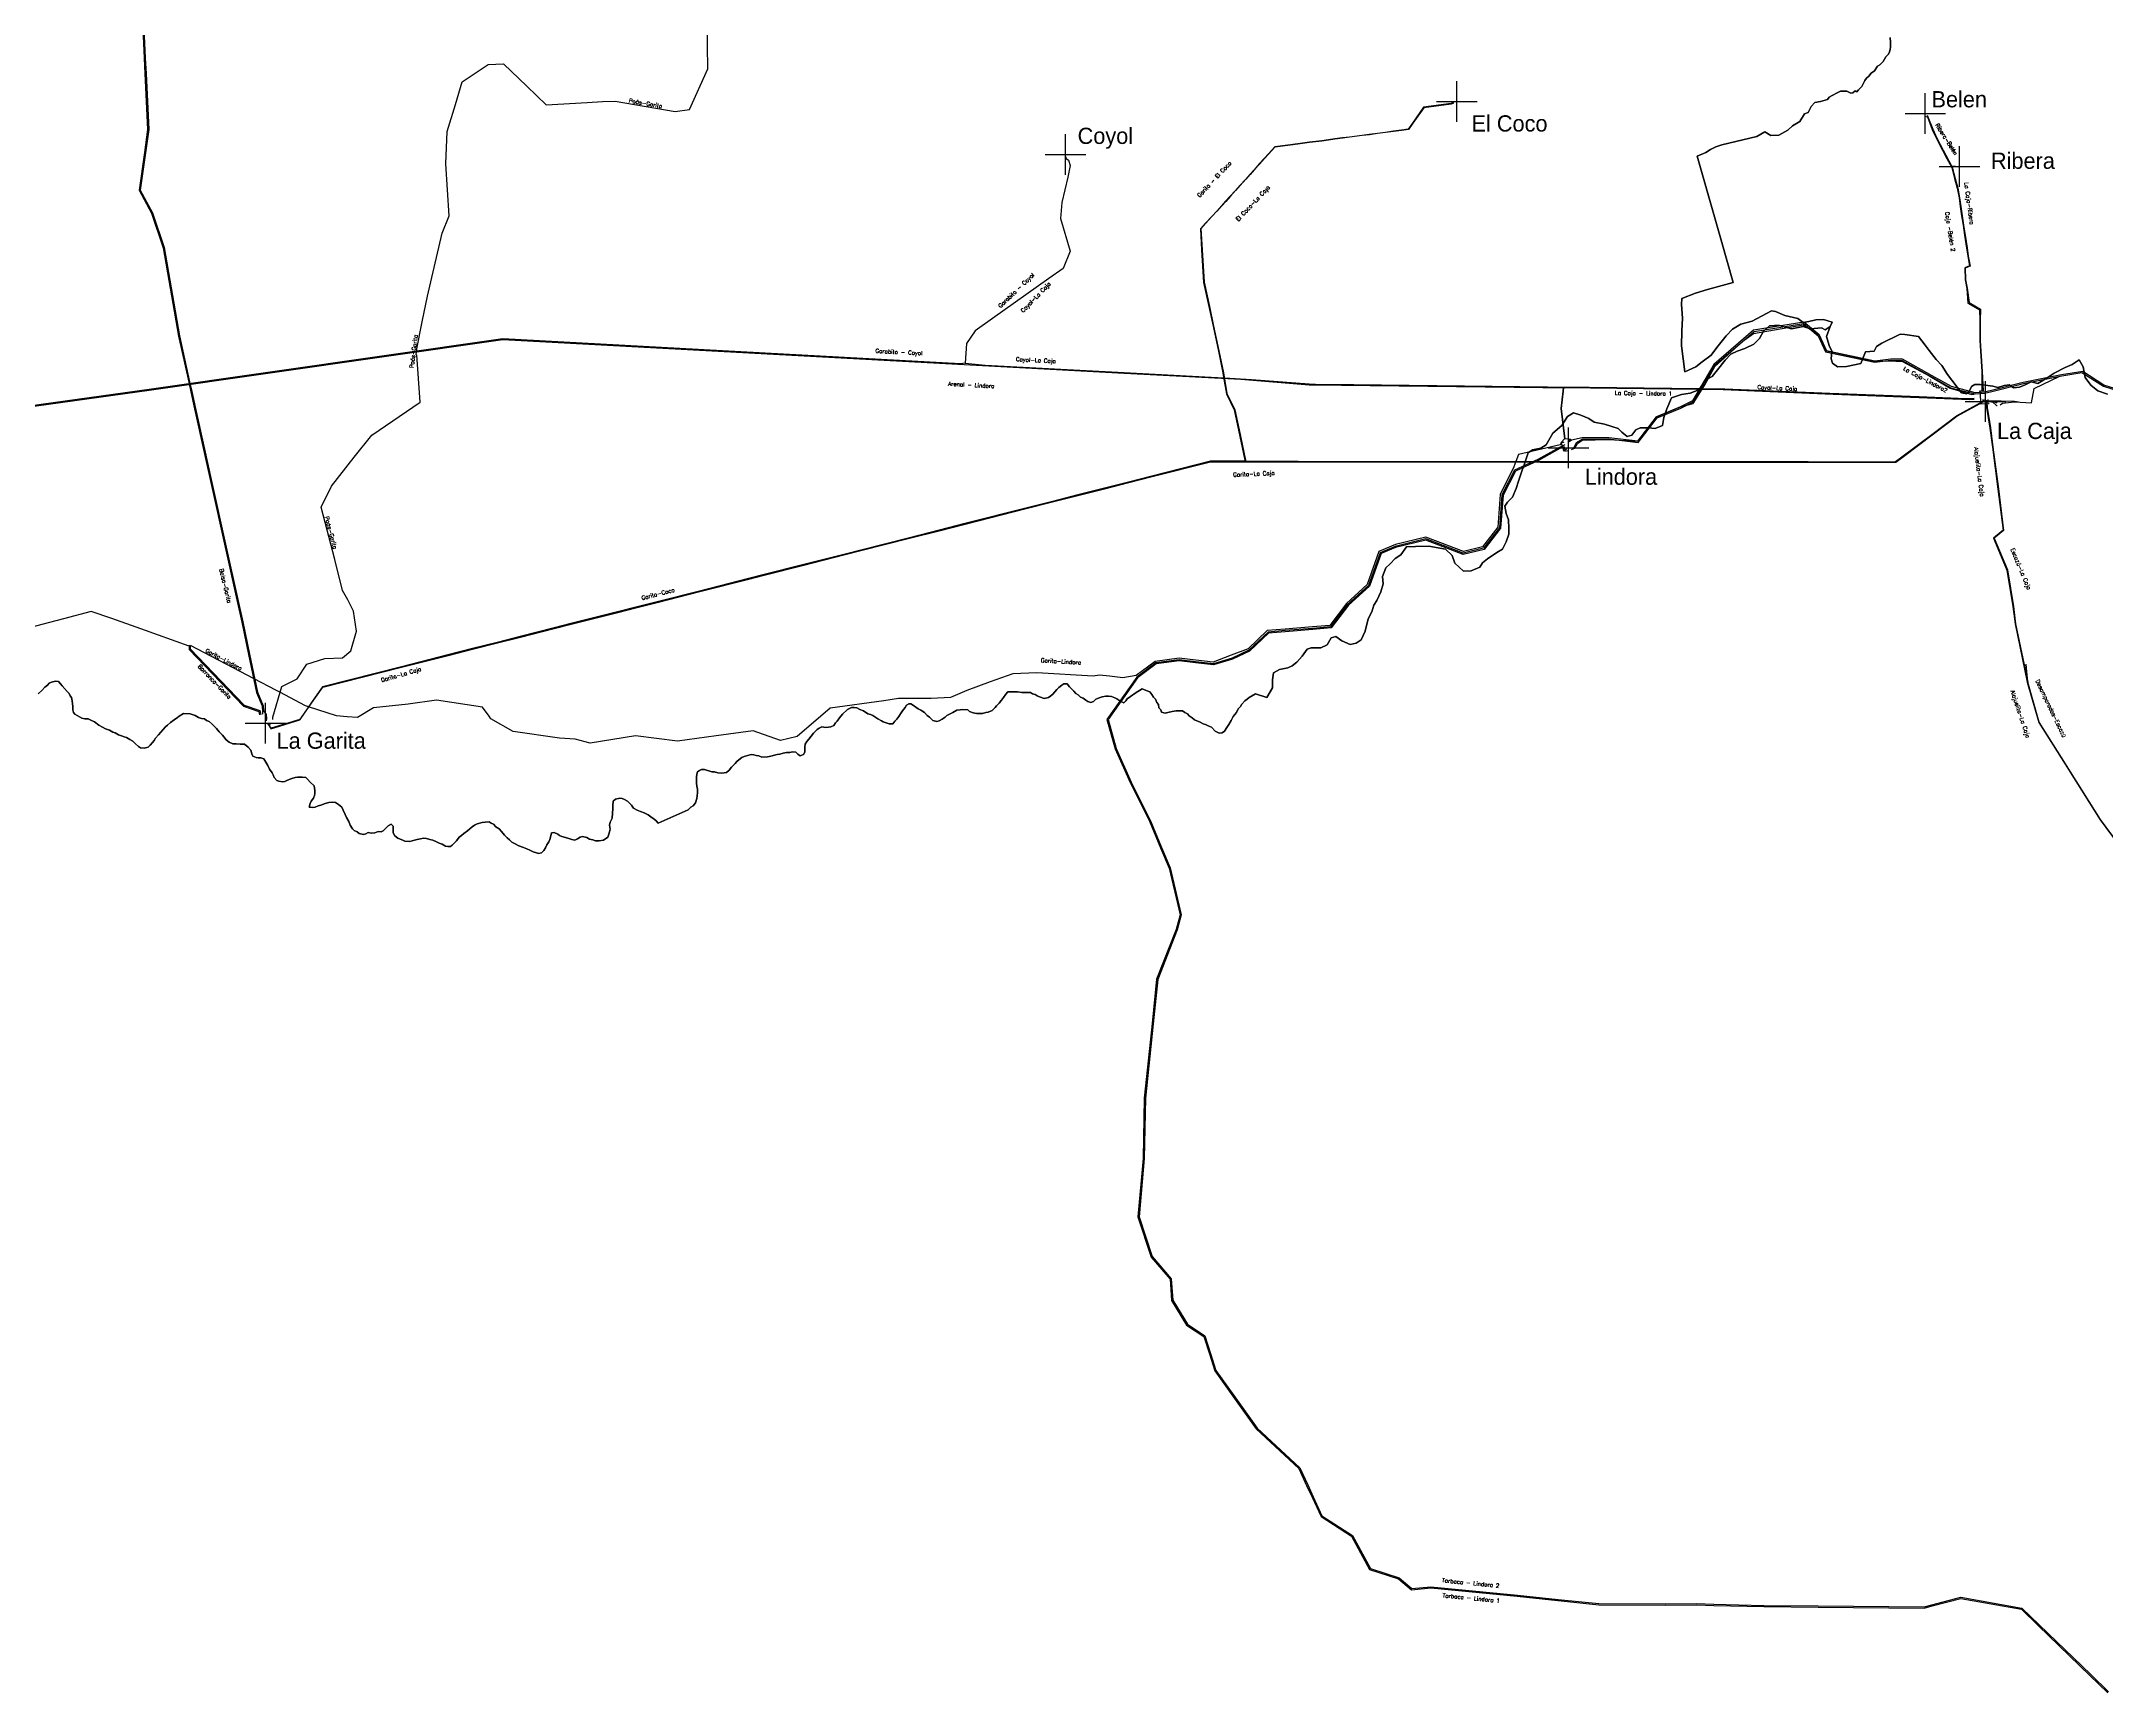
# Model space of a CAD drawing. Extents: x 283583 to 658922, y 889284 to 1241133.
# Drawn here: x 457837 to 483292, y 1085935 to 1106284 of the extents above; entities that cross this region are included whole.
import ezdxf
from ezdxf.enums import TextEntityAlignment as Align

# ---------------------------------------------------------------- set-up
doc = ezdxf.new("R2010")
doc.units = 0
doc.header["$MEASUREMENT"] = 0
for name, color, linetype in [('138 kV', 174, 'Continuous'), ('230 kV', 14, 'Continuous'), ('ALAJUELA', 7, 'Continuous'), ('Circuito', 40, 'Continuous'), ('HEREDIA', 7, 'Continuous'), ('SAN JOSE', 7, 'Continuous'), ('Subestaciones', 7, 'Continuous')]:
    doc.layers.add(name, color=color, linetype=linetype)
doc.styles.add('COMPLEX', font='COMPLEX', dxfattribs={"height": 0.2})

# ---------------------------------------------------------------- blocks, each defined once
blk = doc.blocks.new('UNNAMED')
at = {"color": 0}
for p, q in [((-0.5, 0), (0.5, 0)), ((0, -0.5), (0, 0.5))]:
    blk.add_line(p, q, dxfattribs=at)

msp = doc.modelspace()

# ---------------------------------------------------------------- linework, layer by layer
at = {"layer": '138 kV'}
for points in [[(459088, 1106718), (459118, 1106077), (459127, 1105889), (459161, 1105195), (459120, 1104910), (459055, 1104450), (459206, 1104172), (459350, 1103742), (459541, 1102654), (459665, 1102087), (459691, 1101968), (459739, 1101758), (459850, 1101256), (459940, 1100849), (460116, 1100052), (460259, 1099405), (460320, 1099131), (460403, 1098732), (460501, 1098265), (460573, 1098097), (460575, 1098032), (460609, 1097989), (460612, 1097941), (460610, 1097909)], [(462463, 1102495), (462531, 1102826), (462598, 1103145), (462680, 1103498), (462778, 1103920), (462863, 1104135), (462822, 1104772), (462840, 1105173), (462941, 1105504), (463022, 1105783), (463343, 1106000), (463533, 1106007), (463819, 1105730), (464061, 1105500), (464564, 1105530), (464752, 1105540), (464909, 1105547), (465647, 1105418), (465825, 1105443), (466052, 1105944), (466044, 1106518)], [(475240, 1105528), (475214, 1105516), (475213, 1105516), (474872, 1105473), (474871, 1105471), (474738, 1105277), (474683, 1105201), (474599, 1105188), (474502, 1105175), (474402, 1105162), (474304, 1105149), (474204, 1105136), (474118, 1105125), (473960, 1105104), (473874, 1105093), (473778, 1105080), (473701, 1105070), (473618, 1105059), (473465, 1105039), (473351, 1105024), (473261, 1105012), (473200, 1105004), (473038, 1104984), (472962, 1104898), (472911, 1104842), (472848, 1104772), (472784, 1104700), (472732, 1104642), (472681, 1104587), (472610, 1104507), (472555, 1104447), (472491, 1104376), (472433, 1104312), (472384, 1104257), (472323, 1104192), (472262, 1104125), (472187, 1104044), (472122, 1103974), (472137, 1103714), (472162, 1103313), (472226, 1103014), (472279, 1102772), (472344, 1102467), (472399, 1102198), (472415, 1102094), (472443, 1101940), (472540, 1101741), (472592, 1101494), (472670, 1101121), (472673, 1101109), (472245, 1101109), (471524, 1100926), (471238, 1100853), (470955, 1100781), (470612, 1100694), (470298, 1100614), (469972, 1100531), (469220, 1100340), (468902, 1100260), (468536, 1100167), (467937, 1100015), (467744, 1099965), (467218, 1099832), (466744, 1099712), (466553, 1099663), (465949, 1099510), (465426, 1099377), (465165, 1099311), (464940, 1099254), (464365, 1099108), (464157, 1099055), (463739, 1098949), (463456, 1098877), (463151, 1098800), (462849, 1098723), (462275, 1098577), (461301, 1098330), (461211, 1098201), (461021, 1097927), (460670, 1097819), (460630, 1097876)], [(475243, 1105522), (475215, 1105508), (475215, 1105508), (474877, 1105465), (474741, 1105276), (474689, 1105196), (474599, 1105185), (474502, 1105172), (474402, 1105159), (474304, 1105146), (474205, 1105133), (474118, 1105122), (473960, 1105101), (473874, 1105089), (473778, 1105077), (473701, 1105066), (473618, 1105055), (473465, 1105035), (473351, 1105020), (473262, 1105008), (473200, 1105001), (473041, 1104978), (472964, 1104896), (472914, 1104840), (472851, 1104770), (472787, 1104698), (472735, 1104641), (472684, 1104584), (472613, 1104506), (472557, 1104444), (472494, 1104374), (472436, 1104309), (472386, 1104255), (472326, 1104189), (472265, 1104123), (472190, 1104042), (472126, 1103972), (472144, 1103715), (472169, 1103314), (472233, 1103016), (472285, 1102773), (472351, 1102468), (472407, 1102199), (472423, 1102095), (472450, 1101942), (472547, 1101744), (472599, 1101495), (472677, 1101123), (472680, 1101109), (473326, 1101109), (473614, 1101108), (473966, 1101108), (474302, 1101108), (474648, 1101108), (474944, 1101107), (475298, 1101107), (475942, 1101106), (476310, 1101106), (476610, 1101106), (477218, 1101105), (477574, 1101105), (477875, 1101105), (478203, 1101104), (478556, 1101104), (478834, 1101104), (479075, 1101104), (479612, 1101104), (480352, 1101103), (480531, 1101103), (480690, 1101104), (480769, 1101163), (481153, 1101452), (481441, 1101669), (481772, 1101851), (481772, 1101872)], [(462458, 1102422), (462467, 1102495)], [(460692, 1097927), (460689, 1097954), (460802, 1098332), (460991, 1098428), (461110, 1098607), (461333, 1098680), (461548, 1098686), (461653, 1098771), (461720, 1099016), (461686, 1099262), (461613, 1099400), (461548, 1099515), (461456, 1099897), (461286, 1100542), (461414, 1100801), (461693, 1101158), (461909, 1101430), (462506, 1101836), (462466, 1102421)], [(481980, 1101805), (482010, 1101825), (482156, 1101843), (482365, 1101829), (482400, 1102007), (482713, 1102158)], [(460650, 1097839), (460664, 1097815), (460667, 1097811), (461025, 1097921), (461217, 1098197), (461305, 1098324), (462277, 1098571), (462851, 1098716), (463153, 1098793), (463458, 1098870), (463741, 1098942), (464159, 1099048), (464367, 1099101), (464942, 1099247), (465166, 1099304), (465428, 1099370), (465951, 1099503), (466555, 1099656), (466746, 1099705), (467220, 1099825), (467746, 1099959), (467939, 1100008), (468537, 1100160), (468903, 1100253), (469222, 1100334), (469974, 1100525), (470299, 1100608), (470613, 1100687), (470956, 1100775), (471239, 1100846), (471526, 1100920), (472246, 1101102), (472677, 1101102), (473326, 1101102), (473614, 1101102), (473966, 1101101), (474302, 1101101), (474648, 1101101), (474944, 1101100), (475298, 1101100), (475942, 1101100), (476310, 1101099), (476610, 1101099), (477218, 1101099), (477574, 1101098), (477875, 1101098), (478203, 1101098), (478556, 1101097), (478834, 1101097), (479075, 1101097), (479612, 1101097), (480352, 1101096), (480531, 1101097), (480692, 1101097), (480773, 1101157), (481157, 1101446), (481445, 1101663), (481779, 1101847), (481783, 1101864), (481889, 1101836), (481935, 1101794), (481944, 1101794)], [(481794, 1101871), (481811, 1101770), (481854, 1101518), (481884, 1101284), (481950, 1100767), (482015, 1100258), (481898, 1100163), (482063, 1099768), (482135, 1099320), (482163, 1099105), (482314, 1098387)], [(481944, 1101824), (481891, 1101844), (481816, 1101835), (481818, 1101771), (481861, 1101519), (481891, 1101284), (481957, 1100768), (482022, 1100255), (481907, 1100161), (482070, 1099770), (482142, 1099321), (482170, 1099106), (482321, 1098388), (482301, 1098610)], [(481826, 1101870), (481828, 1101859), (482157, 1101850), (482204, 1101840)], [(483438, 1096393), (483218, 1096695), (482848, 1097281), (482785, 1097381), (482460, 1097894), (482321, 1098388), (482281, 1098610)], [(482314, 1098386), (482454, 1097891), (482779, 1097377), (482842, 1097278), (483212, 1096692), (483432, 1096389), (483760, 1095939), (483771, 1095552), (484257, 1095257), (484725, 1094884), (485342, 1094784), (485645, 1094735), (485890, 1094695), (486522, 1094592), (486578, 1094583), (486729, 1094802), (486855, 1094946), (487154, 1095285), (487549, 1095734), (487802, 1096021), (487861, 1096072)], [(460654, 1097841), (460658, 1097882)]]:
    msp.add_lwpolyline(points, dxfattribs=at)
at = {"layer": '230 kV', "linetype": 'Continuous', "lineweight": 0}
for p in [(481378, 1104751), (481387, 1104731)]:
    msp.add_line(p, (481477, 1104740), dxfattribs=at)
at = {"layer": '230 kV'}
for points in [[(459075, 1106717), (459105, 1106077), (459113, 1105889), (459147, 1105195), (459107, 1104912), (459042, 1104448), (459194, 1104166), (459337, 1103739), (459528, 1102651), (459655, 1102084), (459681, 1101965), (459726, 1101756), (459837, 1101253), (459927, 1100846), (460103, 1100049), (460246, 1099403), (460307, 1099128), (460390, 1098729), (460489, 1098260), (460560, 1098094), (460561, 1098026)], [(481049, 1105362), (481082, 1105352), (481143, 1105198), (481194, 1105088), (481269, 1104942), (481323, 1104840), (481382, 1104729), (481418, 1104594), (481451, 1104473), (481474, 1104353), (481487, 1104248), (481504, 1104133), (481522, 1104019), (481541, 1103894), (481566, 1103736), (481581, 1103636), (481602, 1103517), (481542, 1103494), (481547, 1103345), (481567, 1103237), (481583, 1103056), (481726, 1102975), (481728, 1102842), (481729, 1102731), (481728, 1102598), (481736, 1102467), (481752, 1102217), (481755, 1101978), (481721, 1101969)], [(481080, 1105375), (481088, 1105353), (481148, 1105201), (481200, 1105090), (481275, 1104943), (481378, 1104751)], [(421664, 1104905), (421750, 1104869), (421797, 1104891), (421888, 1105005), (425024, 1104267), (443413, 1099945), (445869, 1100092), (446563, 1100119), (447864, 1100169), (455438, 1101469), (459167, 1101986), (463526, 1102608), (471106, 1102197), (472621, 1102119), (473461, 1102052), (473861, 1102048), (476344, 1102019), (476592, 1102016), (476588, 1101974), (476564, 1101761), (476610, 1101384), (476563, 1101335), (476570, 1101330), (476604, 1101350)], [(470461, 1104864), (470466, 1104840), (470497, 1104821), (470519, 1104752), (470489, 1104609), (470415, 1104297), (470397, 1104101), (470517, 1103697), (470430, 1103486), (470256, 1103361), (469559, 1102870), (469347, 1102716), (469238, 1102562), (469224, 1102316), (469164, 1102311), (463525, 1102617), (459166, 1101995), (455437, 1101477)], [(470461, 1104864), (470466, 1104840), (470497, 1104821), (470519, 1104752), (470489, 1104609), (470415, 1104297), (470397, 1104101), (470517, 1103697), (470430, 1103486), (470256, 1103361), (469559, 1102870), (469347, 1102716), (469238, 1102562), (469224, 1102316), (469469, 1102295), (471106, 1102206), (472487, 1102134), (472752, 1102117), (473461, 1102061), (473542, 1102060), (474012, 1102055), (476402, 1102027), (476597, 1102021), (476913, 1102021), (478273, 1102006)], [(481387, 1104731), (481424, 1104595), (481456, 1104474), (481480, 1104354), (481493, 1104249), (481510, 1104133), (481528, 1104020), (481547, 1103895), (481572, 1103737), (481587, 1103637), (481609, 1103513), (481548, 1103490), (481553, 1103346), (481572, 1103240), (481596, 1103065), (481739, 1102983), (481734, 1102843), (481735, 1102731), (481734, 1102598), (481742, 1102467), (481758, 1102217), (481769, 1101978), (481760, 1101960), (481734, 1101954), (481736, 1101818), (481836, 1101819), (481844, 1101821)], [(483532, 1101960), (483256, 1102047), (482999, 1102215), (482736, 1102173), (482264, 1102081), (481871, 1101982), (481783, 1101961), (481673, 1101953), (481379, 1102029), (481141, 1102160), (480777, 1102365), (480631, 1102369), (480435, 1102344), (479837, 1102471), (479750, 1102666), (479559, 1102824), (478940, 1102723), (478815, 1102616), (478451, 1102301), (478186, 1101852), (478038, 1101779), (477743, 1101656), (477512, 1101357), (477155, 1101399), (476827, 1101396), (476698, 1101369), (476667, 1101349)], [(476691, 1101274), (476727, 1101277), (476759, 1101340), (476828, 1101382), (477154, 1101385), (477519, 1101341), (477753, 1101643), (478045, 1101764), (478196, 1101841), (478462, 1102292), (478827, 1102606), (478946, 1102709), (479554, 1102807), (479737, 1102656)], [(476698, 1101255), (476738, 1101269), (476770, 1101329), (476827, 1101368), (477154, 1101378), (477512, 1101357), (477743, 1101656), (478039, 1101779), (478196, 1101819), (478305, 1101997), (478338, 1102051), (478462, 1102278), (478826, 1102602), (478941, 1102685), (479550, 1102791), (479750, 1102666), (479750, 1102666), (479837, 1102471), (480435, 1102344), (480609, 1102347), (480774, 1102340), (481113, 1102158), (481365, 1102011), (481631, 1101932), (481658, 1101934)], [(479737, 1102655), (479826, 1102457), (480434, 1102328), (480632, 1102354), (480773, 1102350), (481134, 1102148), (481373, 1102015), (481672, 1101939), (481785, 1101948), (481876, 1101969), (482267, 1102069), (482738, 1102161), (482986, 1102202), (483255, 1102034), (483526, 1101948)], [(476661, 1101368), (476690, 1101377), (476618, 1101385), (476573, 1101761), (476596, 1101973), (476601, 1102016), (478564, 1101993), (479922, 1101937), (480982, 1101896), (481605, 1101872), (481658, 1101875)], [(478282, 1102006), (478554, 1102002), (478584, 1102001), (479880, 1101947), (480325, 1101930), (480982, 1101905), (481561, 1101884), (481605, 1101882)], [(481605, 1101882), (481658, 1101888)], [(481605, 1101882), (481658, 1101883)], [(476634, 1101256), (476603, 1101234), (476594, 1101275), (476570, 1101330), (476557, 1101311), (476043, 1101192), (476009, 1101105), (475985, 1101040), (475818, 1100701), (475789, 1100296), (475600, 1100053), (475364, 1099998), (474902, 1100173), (474526, 1100082), (474322, 1099997), (474176, 1099591), (473922, 1099357), (473716, 1099087), (473504, 1099069), (473168, 1099041), (472946, 1099023), (472710, 1098798), (472501, 1098718), (472280, 1098633), (472066, 1098658), (471859, 1098682), (471566, 1098643), (471332, 1098471), (471165, 1098441), (471002, 1098460), (470880, 1098474), (470802, 1098460), (470106, 1098501), (469809, 1098491), (469532, 1098391), (469245, 1098283), (469042, 1098198), (468806, 1098186), (468401, 1098186), (468222, 1098156), (467560, 1098065), (467153, 1097718), (466946, 1097670), (466611, 1097786), (466155, 1097725), (465676, 1097658), (465162, 1097727), (464601, 1097637), (464418, 1097685), (464223, 1097696), (463652, 1097780), (463376, 1097936), (463355, 1097967), (463355, 1097967), (463275, 1098078), (463274, 1098080), (462709, 1098167), (462359, 1098115), (461931, 1098071), (461733, 1097953), (461606, 1097961), (461474, 1097970), (461130, 1098082), (461092, 1098094), (460777, 1098262), (460729, 1098287)], [(476616, 1101313), (476547, 1101280), (476283, 1101130), (475995, 1100998), (475839, 1100696), (475809, 1100288), (475611, 1100036), (475362, 1099977), (474901, 1100152), (474524, 1100058), (474338, 1099982), (474194, 1099579), (473936, 1099343), (473726, 1099069), (473507, 1099050), (473167, 1099022), (472957, 1099004), (472721, 1098781), (472514, 1098683), (472282, 1098614), (472064, 1098639), (471859, 1098662), (471574, 1098625), (471338, 1098450), (470971, 1097927), (471070, 1097566), (471258, 1097150), (471495, 1096673), (471632, 1096345), (471737, 1096095), (471873, 1095520), (471824, 1095341), (471582, 1094727), (471526, 1094179), (471431, 1093259), (471415, 1092519), (471352, 1091797), (471514, 1091302), (471751, 1091030), (471767, 1090768), (471953, 1090465), (472163, 1090323), (472235, 1090109), (472299, 1089900), (472523, 1089587), (472809, 1089186), (473336, 1088697), (473432, 1088489), (473500, 1088342), (473609, 1088107), (473984, 1087862), (474208, 1087454), (474564, 1087337), (474723, 1087203), (474963, 1087227), (476028, 1087123), (476451, 1087078), (476569, 1087066), (477032, 1087019), (477851, 1087015), (478241, 1087019), (478450, 1087011), (479065, 1086997), (479735, 1086990), (480171, 1086986), (481043, 1086977), (481140, 1087003), (481495, 1087096), (482241, 1086965), (482452, 1086760), (483086, 1086148), (483306, 1085935)], [(476641, 1101236), (476623, 1101230), (476604, 1101287), (476554, 1101267), (476290, 1101118), (476006, 1100987), (475852, 1100692), (475823, 1100283), (475619, 1100023), (475361, 1099962), (474900, 1100138), (474528, 1100045), (474349, 1099972), (474206, 1099571), (473947, 1099334), (473733, 1099055), (473508, 1099036), (473168, 1099008), (472963, 1098991), (472729, 1098770), (472520, 1098670), (472284, 1098599), (472062, 1098625), (471859, 1098648), (471579, 1098612), (471348, 1098441), (470987, 1097925), (471084, 1097571), (471271, 1097156), (471508, 1096679), (471645, 1096351), (471750, 1096099), (471887, 1095519), (471837, 1095337), (471596, 1094723), (471540, 1094178), (471445, 1093259), (471429, 1092518), (471366, 1091798), (471527, 1091309), (471764, 1091035), (471781, 1090772), (471964, 1090475), (472175, 1090332), (472248, 1090113), (472312, 1089906), (472534, 1089595), (472820, 1089195), (473347, 1088706), (473445, 1088495), (473513, 1088347), (473620, 1088116), (473995, 1087872), (474218, 1087465), (474571, 1087350), (474728, 1087218), (474963, 1087241), (476029, 1087137), (476453, 1087092), (476571, 1087080), (477033, 1087033), (477851, 1087029), (478241, 1087033), (478451, 1087025), (479066, 1087011), (479735, 1087004), (480171, 1087000), (481041, 1086991), (481137, 1087016), (481494, 1087111), (482248, 1086978), (482462, 1086770), (483095, 1086158), (483316, 1085945)], [(459660, 1098831), (459062, 1099044), (458705, 1099170), (458450, 1099256), (458109, 1099169), (457686, 1099055)], [(459660, 1098831), (459658, 1098791), (460330, 1098093), (460517, 1098026), (460525, 1097985)], [(459661, 1098844), (459660, 1098831)], [(459672, 1098824), (459671, 1098796), (460337, 1098105), (460529, 1098036), (460544, 1097988)], [(460729, 1098287), (460462, 1098427), (459674, 1098839), (459672, 1098824)], [(459673, 1098825), (459672, 1098824)], [(460561, 1098026), (460561, 1098025)], [(460561, 1098026), (460563, 1097994)]]:
    msp.add_lwpolyline(points, dxfattribs=at)
at = {"layer": 'ALAJUELA', "color": 241}
msp.add_lwpolyline([(480625, 1106331), (480627, 1106267), (480629, 1106215), (480625, 1106181), (480615, 1106153), (480605, 1106127), (480571, 1106091), (480538, 1106036), (480498, 1105995), (480469, 1105977), (480429, 1105920), (480391, 1105892), (480360, 1105853), (480332, 1105831), (480312, 1105802), (480301, 1105777), (480275, 1105728), (480234, 1105685), (480214, 1105663), (480191, 1105674), (480165, 1105649), (480137, 1105643), (480090, 1105670), (480064, 1105670), (480011, 1105670), (479971, 1105647), (479908, 1105616), (479870, 1105595), (479852, 1105566), (479764, 1105543), (479697, 1105530), (479650, 1105482), (479614, 1105405), (479566, 1105390), (479509, 1105296), (479420, 1105241), (479364, 1105187), (479252, 1105129), (479153, 1105124), (479079, 1105170), (478982, 1105111), (478547, 1105010), (478477, 1104983), (478411, 1104952), (478352, 1104915), (478246, 1104870), (478539, 1103834), (478688, 1103310), (478372, 1103225), (478225, 1103182), (478056, 1103114), (478052, 1103040), (478065, 1102871), (478057, 1102715), (478051, 1102533), (478091, 1102212), (478228, 1102271), (478306, 1102333), (478417, 1102415), (478488, 1102512), (478601, 1102654), (478682, 1102735), (478783, 1102799), (478921, 1102834), (479160, 1102963), (479211, 1102956), (479324, 1102906), (479487, 1102867), (479553, 1102819), (479621, 1102833), (479709, 1102851), (479804, 1102857), (479910, 1102824), (479883, 1102769), (479824, 1102728), (479779, 1102755), (479643, 1102742), (479550, 1102771), (479407, 1102742), (479260, 1102782), (479197, 1102781), (479136, 1102777), (479062, 1102710), (479013, 1102620), (478944, 1102552), (478831, 1102499), (478738, 1102464), (478661, 1102430), (478590, 1102356), (478494, 1102237), (478429, 1102154), (478362, 1102115), (478315, 1102058), (478266, 1101988), (478160, 1101946), (478053, 1101930), (477927, 1101891), (477870, 1101756), (477834, 1101647), (477817, 1101551), (477727, 1101512), (477646, 1101522), (477544, 1101519), (477490, 1101496), (477440, 1101430), (477382, 1101414), (477316, 1101467), (477273, 1101513), (477192, 1101537), (477102, 1101565), (476975, 1101592), (476908, 1101634), (476811, 1101677), (476719, 1101704), (476648, 1101662), (476579, 1101549), (476465, 1101455), (476385, 1101313), (476320, 1101270), (476217, 1101251), (476161, 1101212), (476118, 1101078), (476085, 1100986), (476045, 1100864), (476016, 1100772), (475970, 1100668), (475906, 1100603), (475873, 1100554), (475890, 1100467), (475919, 1100388), (475925, 1100280), (475922, 1100212), (475892, 1100115), (475847, 1100026), (475774, 1099984), (475659, 1099908), (475600, 1099859), (475566, 1099805), (475460, 1099760), (475365, 1099754), (475260, 1099853), (475225, 1099947), (475145, 1100025), (474939, 1100061), (474773, 1100059), (474663, 1100054), (474594, 1099954), (474523, 1099910), (474461, 1099845), (474409, 1099795), (474365, 1099689), (474377, 1099600), (474348, 1099498), (474298, 1099392), (474258, 1099336), (474234, 1099252), (474192, 1099166), (474152, 1099015), (474103, 1098907), (474041, 1098866), (473968, 1098852), (473867, 1098898), (473792, 1098951), (473733, 1098932), (473686, 1098847), (473607, 1098810), (473487, 1098808), (473437, 1098793), (473375, 1098709), (473309, 1098633), (473254, 1098587), (473201, 1098562), (473098, 1098544), (473025, 1098501), (473010, 1098416), (473011, 1098317), (472942, 1098196), (472801, 1098245), (472724, 1098198), (472700, 1098179), (472671, 1098155), (472634, 1098114), (472615, 1098085), (472588, 1098058), (472568, 1098015), (472527, 1097965), (472501, 1097915), (472471, 1097865), (472449, 1097828), (472418, 1097784), (472391, 1097762), (472355, 1097757), (472305, 1097782), (472260, 1097831), (472217, 1097850), (472184, 1097866), (472156, 1097874), (472118, 1097894), (472051, 1097921), (472020, 1097947), (471985, 1097970), (471963, 1097998), (471929, 1098014), (471901, 1098032), (471861, 1098034), (471824, 1098033), (471775, 1098025), (471721, 1098013), (471688, 1098004), (471643, 1098019), (471633, 1098046), (471611, 1098072), (471605, 1098111), (471585, 1098138), (471568, 1098176), (471543, 1098203), (471523, 1098234), (471500, 1098268), (471452, 1098286), (471405, 1098306), (471371, 1098286), (471330, 1098259), (471259, 1098211), (471220, 1098181), (471202, 1098155), (471179, 1098134), (471145, 1098148), (471119, 1098166), (471092, 1098182), (471066, 1098195), (471025, 1098210), (470988, 1098214), (470956, 1098216), (470913, 1098207), (470885, 1098198), (470833, 1098176), (470803, 1098148), (470771, 1098137), (470735, 1098150), (470709, 1098166), (470677, 1098188), (470644, 1098203), (470616, 1098229), (470589, 1098249), (470562, 1098275), (470532, 1098306), (470511, 1098329), (470482, 1098365), (470438, 1098366), (470415, 1098350), (470378, 1098321), (470353, 1098298), (470329, 1098268), (470302, 1098237), (470280, 1098217), (470249, 1098197), (470196, 1098186), (470139, 1098208), (470111, 1098220), (470084, 1098236), (470054, 1098245), (470030, 1098258), (469997, 1098259), (469961, 1098260), (469923, 1098260), (469870, 1098269), (469834, 1098269), (469747, 1098266), (469723, 1098240), (469695, 1098198), (469671, 1098166), (469642, 1098129), (469610, 1098097), (469593, 1098074), (469554, 1098037), (469507, 1098018), (469479, 1098012), (469435, 1098001), (469364, 1097999), (469323, 1098010), (469276, 1098026), (469254, 1098046), (469195, 1098052), (469162, 1098047), (469122, 1098041), (469071, 1098015), (468999, 1097976), (468976, 1097956), (468940, 1097931), (468901, 1097912), (468873, 1097901), (468825, 1097913), (468806, 1097933), (468783, 1097955), (468755, 1097978), (468721, 1098015), (468678, 1098043), (468645, 1098059), (468588, 1098098), (468555, 1098118), (468527, 1098118), (468502, 1098102), (468482, 1098074), (468450, 1098034), (468427, 1097996), (468405, 1097964), (468380, 1097929), (468358, 1097906), (468331, 1097875), (468286, 1097874), (468248, 1097886), (468213, 1097896), (468190, 1097911), (468147, 1097934), (468087, 1097978), (468058, 1097989), (468023, 1097997), (467972, 1098034), (467925, 1098049), (467886, 1098070), (467856, 1098075), (467824, 1098074), (467774, 1098052), (467710, 1097991), (467674, 1097949), (467644, 1097906), (467627, 1097884), (467604, 1097853), (467567, 1097837), (467537, 1097831), (467504, 1097827), (467457, 1097836), (467425, 1097818), (467398, 1097803), (467354, 1097759), (467326, 1097722), (467295, 1097684), (467271, 1097654), (467253, 1097623), (467249, 1097591), (467248, 1097560), (467248, 1097523), (467231, 1097497), (467190, 1097479), (467160, 1097501), (467137, 1097525), (467094, 1097527), (467061, 1097521), (467021, 1097521), (466981, 1097511), (466938, 1097501), (466906, 1097495), (466874, 1097487), (466829, 1097477), (466786, 1097466), (466718, 1097464), (466682, 1097479), (466648, 1097485), (466617, 1097493), (466586, 1097494), (466555, 1097489), (466500, 1097471), (466470, 1097460), (466434, 1097428), (466409, 1097409), (466387, 1097386), (466342, 1097338), (466316, 1097303), (466283, 1097275), (466223, 1097267), (466176, 1097271), (466133, 1097282), (466099, 1097282), (466011, 1097309), (465975, 1097310), (465949, 1097299), (465926, 1097280), (465915, 1097253), (465911, 1097216), (465911, 1097188), (465913, 1097141), (465915, 1097105), (465925, 1097070), (465926, 1097029), (465921, 1096987), (465918, 1096954), (465900, 1096898), (465869, 1096863), (465842, 1096846), (465810, 1096814), (465441, 1096650), (465415, 1096680), (465391, 1096697), (465349, 1096727), (465316, 1096752), (465268, 1096775), (465221, 1096792), (465180, 1096811), (465135, 1096833), (465112, 1096873), (465088, 1096897), (465061, 1096921), (465026, 1096940), (464997, 1096954), (464965, 1096958), (464914, 1096944), (464885, 1096921), (464879, 1096868), (464881, 1096828), (464875, 1096774), (464873, 1096711), (464849, 1096662), (464839, 1096625), (464848, 1096575), (464839, 1096541), (464833, 1096514), (464819, 1096477), (464766, 1096438), (464711, 1096431), (464669, 1096433), (464633, 1096443), (464594, 1096454), (464562, 1096471), (464505, 1096483), (464479, 1096475), (464446, 1096455), (464412, 1096438), (464376, 1096447), (464325, 1096464), (464251, 1096486), (464225, 1096496), (464203, 1096515), (464156, 1096536), (464125, 1096529), (464115, 1096495), (464105, 1096448), (464093, 1096418), (464067, 1096382), (464051, 1096345), (464031, 1096311), (464003, 1096284), (463965, 1096275), (463939, 1096284), (463898, 1096298), (463859, 1096317), (463819, 1096332), (463780, 1096348), (463721, 1096369), (463668, 1096398), (463637, 1096415), (463607, 1096443), (463578, 1096467), (463546, 1096502), (463507, 1096548), (463479, 1096580), (463438, 1096604), (463408, 1096636), (463383, 1096650), (463355, 1096664), (463308, 1096663), (463272, 1096656), (463210, 1096643), (463174, 1096623), (463146, 1096604), (463091, 1096554), (463045, 1096522), (463016, 1096498), (462988, 1096477), (462953, 1096432), (462923, 1096398), (462902, 1096379), (462878, 1096363), (462847, 1096363), (462820, 1096367), (462779, 1096389), (462741, 1096403), (462707, 1096421), (462661, 1096439), (462624, 1096450), (462585, 1096461), (462546, 1096463), (462509, 1096456), (462470, 1096448), (462438, 1096441), (462406, 1096432), (462377, 1096425), (462319, 1096429), (462294, 1096440), (462258, 1096452), (462232, 1096466), (462194, 1096492), (462175, 1096532), (462175, 1096612), (462148, 1096635), (462111, 1096617), (462076, 1096579), (462049, 1096555), (462026, 1096541), (461987, 1096546), (461949, 1096531), (461901, 1096528), (461864, 1096533), (461837, 1096519), (461808, 1096511), (461756, 1096523), (461730, 1096544), (461694, 1096558), (461673, 1096580), (461644, 1096624), (461626, 1096671), (461599, 1096720), (461581, 1096756), (461558, 1096808), (461539, 1096846), (461501, 1096881), (461462, 1096902), (461427, 1096910), (461382, 1096905), (461336, 1096891), (461283, 1096871), (461249, 1096862), (461211, 1096848), (461181, 1096842), (461140, 1096847), (461149, 1096891), (461164, 1096922), (461192, 1096959), (461203, 1096989), (461208, 1097016), (461208, 1097053), (461198, 1097110), (461151, 1097153), (461117, 1097192), (461096, 1097213), (461051, 1097216), (461024, 1097217), (460994, 1097215), (460965, 1097214), (460925, 1097200), (460869, 1097179), (460837, 1097163), (460810, 1097157), (460765, 1097165), (460740, 1097177), (460705, 1097213), (460694, 1097243), (460680, 1097271), (460649, 1097313), (460628, 1097360), (460602, 1097401), (460579, 1097442), (460541, 1097456), (460511, 1097456), (460483, 1097457), (460445, 1097477), (460433, 1097504), (460417, 1097549), (460385, 1097587), (460341, 1097622), (460289, 1097624), (460238, 1097627), (460198, 1097628), (460152, 1097647), (460117, 1097678), (460085, 1097712), (460070, 1097735), (460028, 1097776), (459995, 1097815), (459967, 1097843), (459941, 1097871), (459904, 1097901), (459874, 1097915), (459847, 1097933), (459812, 1097941), (459774, 1097951), (459732, 1097978), (459671, 1097996), (459591, 1098000), (459537, 1097968), (459515, 1097952), (459476, 1097921), (459429, 1097888), (459391, 1097856), (459369, 1097835), (459340, 1097802), (459310, 1097771), (459280, 1097736), (459246, 1097695), (459227, 1097670), (459207, 1097645), (459179, 1097610), (459155, 1097587), (459105, 1097574), (459061, 1097579), (459035, 1097596), (458997, 1097627), (458963, 1097660), (458927, 1097682), (458885, 1097703), (458859, 1097715), (458827, 1097724), (458790, 1097739), (458749, 1097761), (458719, 1097771), (458677, 1097794), (458626, 1097811), (458590, 1097834), (458547, 1097857), (458493, 1097898), (458454, 1097914), (458416, 1097933), (458373, 1097933), (458338, 1097945), (458306, 1097959), (458249, 1097992), (458232, 1098014), (458227, 1098046), (458224, 1098088), (458218, 1098157), (458210, 1098198), (458192, 1098220), (458180, 1098246), (458156, 1098271), (458095, 1098340), (458075, 1098368), (458048, 1098395), (458011, 1098398), (457962, 1098385), (457935, 1098373), (457911, 1098351), (457881, 1098324), (457844, 1098286), (457798, 1098245)], dxfattribs=at)
at = {"layer": 'HEREDIA', "color": 241}
msp.add_lwpolyline([(483304, 1101936), (483184, 1101975), (483097, 1102046), (483027, 1102139), (483001, 1102272), (482955, 1102357), (482868, 1102300), (482781, 1102264), (482644, 1102193), (482557, 1102136), (482445, 1102068), (482361, 1102086), (482286, 1102049), (482217, 1102020), (482144, 1102012), (482092, 1102051), (482027, 1102043), (481949, 1102017), (481889, 1102035), (481733, 1102054), (481667, 1102055), (481627, 1102032), (481601, 1101976), (481569, 1101941), (481503, 1101953), (481331, 1102177), (481261, 1102289), (481192, 1102362), (481106, 1102473), (481057, 1102538), (481015, 1102594), (480974, 1102648), (480805, 1102672), (480749, 1102676), (480520, 1102565), (480457, 1102521), (480426, 1102465), (480320, 1102457), (480264, 1102312), (480087, 1102277), (479974, 1102274), (479911, 1102317), (479898, 1102372), (479904, 1102466), (479871, 1102535), (479841, 1102647), (479883, 1102769), (479910, 1102824), (479804, 1102857), (479709, 1102851), (479621, 1102833), (479553, 1102819), (479487, 1102867), (479324, 1102906), (479211, 1102956), (479160, 1102963), (478921, 1102834), (478783, 1102799), (478682, 1102735), (478601, 1102654), (478488, 1102512), (478417, 1102415), (478306, 1102333), (478228, 1102271), (478091, 1102212), (478051, 1102533), (478057, 1102715), (478065, 1102871), (478052, 1103040), (478056, 1103114), (478225, 1103182), (478372, 1103225), (478688, 1103310), (478539, 1103834), (478246, 1104870), (478352, 1104915), (478411, 1104952), (478477, 1104983), (478547, 1105010), (478982, 1105111), (479079, 1105170), (479153, 1105124), (479252, 1105129), (479364, 1105187), (479420, 1105241), (479509, 1105296), (479566, 1105390), (479614, 1105405), (479650, 1105482), (479697, 1105530), (479764, 1105543), (479852, 1105566), (479870, 1105595), (479908, 1105616), (479971, 1105647), (480011, 1105670), (480064, 1105670), (480090, 1105670), (480137, 1105643), (480165, 1105649), (480191, 1105674), (480214, 1105663), (480234, 1105685), (480275, 1105728), (480301, 1105777), (480312, 1105802), (480332, 1105831), (480360, 1105853), (480391, 1105892), (480429, 1105920), (480469, 1105977), (480498, 1105995), (480538, 1106036), (480571, 1106091), (480605, 1106127), (480615, 1106153), (480625, 1106181), (480629, 1106215), (480627, 1106267), (480625, 1106331)], dxfattribs=at)
at = {"layer": 'SAN JOSE', "color": 241}
msp.add_lwpolyline([(457798, 1098245), (457844, 1098286), (457881, 1098324), (457911, 1098351), (457935, 1098373), (457962, 1098385), (458011, 1098398), (458048, 1098395), (458075, 1098368), (458095, 1098340), (458156, 1098271), (458180, 1098246), (458192, 1098220), (458210, 1098198), (458218, 1098157), (458224, 1098088), (458227, 1098046), (458232, 1098014), (458249, 1097992), (458306, 1097959), (458338, 1097945), (458373, 1097933), (458416, 1097933), (458454, 1097914), (458493, 1097898), (458547, 1097857), (458590, 1097834), (458626, 1097811), (458677, 1097794), (458719, 1097771), (458749, 1097761), (458790, 1097739), (458827, 1097724), (458859, 1097715), (458885, 1097703), (458927, 1097682), (458963, 1097660), (458997, 1097627), (459035, 1097596), (459061, 1097579), (459105, 1097574), (459155, 1097587), (459179, 1097610), (459207, 1097645), (459227, 1097670), (459246, 1097695), (459280, 1097736), (459310, 1097771), (459340, 1097802), (459369, 1097835), (459391, 1097856), (459429, 1097888), (459476, 1097921), (459515, 1097952), (459537, 1097968), (459591, 1098000), (459671, 1097996), (459732, 1097978), (459774, 1097951), (459812, 1097941), (459847, 1097933), (459874, 1097915), (459904, 1097901), (459941, 1097871), (459967, 1097843), (459995, 1097815), (460028, 1097776), (460070, 1097735), (460085, 1097712), (460117, 1097678), (460152, 1097647), (460198, 1097628), (460238, 1097627), (460289, 1097624), (460341, 1097622), (460385, 1097587), (460417, 1097549), (460433, 1097504), (460445, 1097477), (460483, 1097457), (460511, 1097456), (460541, 1097456), (460579, 1097442), (460602, 1097401), (460628, 1097360), (460649, 1097313), (460680, 1097271), (460694, 1097243), (460705, 1097213), (460740, 1097177), (460765, 1097165), (460810, 1097157), (460837, 1097163), (460869, 1097179), (460925, 1097200), (460965, 1097214), (460994, 1097215), (461024, 1097217), (461051, 1097216), (461096, 1097213), (461117, 1097192), (461151, 1097153), (461198, 1097110), (461208, 1097053), (461208, 1097016), (461203, 1096989), (461192, 1096959), (461164, 1096922), (461149, 1096891), (461140, 1096847), (461181, 1096842), (461211, 1096848), (461249, 1096862), (461283, 1096871), (461336, 1096891), (461382, 1096905), (461427, 1096910), (461462, 1096902), (461501, 1096881), (461539, 1096846), (461558, 1096808), (461581, 1096756), (461599, 1096720), (461626, 1096671), (461644, 1096624), (461673, 1096580), (461694, 1096558), (461730, 1096544), (461756, 1096523), (461808, 1096511), (461837, 1096519), (461864, 1096533), (461901, 1096528), (461949, 1096531), (461987, 1096546), (462026, 1096541), (462049, 1096555), (462076, 1096579), (462111, 1096617), (462148, 1096635), (462175, 1096612), (462175, 1096532), (462194, 1096492), (462232, 1096466), (462258, 1096452), (462294, 1096440), (462319, 1096429), (462377, 1096425), (462406, 1096432), (462438, 1096441), (462470, 1096448), (462509, 1096456), (462546, 1096463), (462585, 1096461), (462624, 1096450), (462661, 1096439), (462707, 1096421), (462741, 1096403), (462779, 1096389), (462820, 1096367), (462847, 1096363), (462878, 1096363), (462902, 1096379), (462923, 1096398), (462953, 1096432), (462988, 1096477), (463016, 1096498), (463045, 1096522), (463091, 1096554), (463146, 1096604), (463174, 1096623), (463210, 1096643), (463272, 1096656), (463308, 1096663), (463355, 1096664), (463383, 1096650), (463408, 1096636), (463438, 1096604), (463479, 1096580), (463507, 1096548), (463546, 1096502), (463578, 1096467), (463607, 1096443), (463637, 1096415), (463668, 1096398), (463721, 1096369), (463780, 1096348), (463819, 1096332), (463859, 1096317), (463898, 1096298), (463939, 1096284), (463965, 1096275), (464003, 1096284), (464031, 1096311), (464051, 1096345), (464067, 1096382), (464093, 1096418), (464105, 1096448), (464115, 1096495), (464125, 1096529), (464156, 1096536), (464203, 1096515), (464225, 1096496), (464251, 1096486), (464325, 1096464), (464376, 1096447), (464412, 1096438), (464446, 1096455), (464479, 1096475), (464505, 1096483), (464562, 1096471), (464594, 1096454), (464633, 1096443), (464669, 1096433), (464711, 1096431), (464766, 1096438), (464819, 1096477), (464833, 1096514), (464839, 1096541), (464848, 1096575), (464839, 1096625), (464849, 1096662), (464873, 1096711), (464875, 1096774), (464881, 1096828), (464879, 1096868), (464885, 1096921), (464914, 1096944), (464965, 1096958), (464997, 1096954), (465026, 1096940), (465061, 1096921), (465088, 1096897), (465112, 1096873), (465135, 1096833), (465180, 1096811), (465221, 1096792), (465268, 1096775), (465316, 1096752), (465349, 1096727), (465391, 1096697), (465415, 1096680), (465441, 1096650), (465810, 1096814), (465842, 1096846), (465869, 1096863), (465900, 1096898), (465918, 1096954), (465921, 1096987), (465926, 1097029), (465925, 1097070), (465915, 1097105), (465913, 1097141), (465911, 1097188), (465911, 1097216), (465915, 1097253), (465926, 1097280), (465949, 1097299), (465975, 1097310), (466011, 1097309), (466099, 1097282), (466133, 1097282), (466176, 1097271), (466223, 1097267), (466283, 1097275), (466316, 1097303), (466342, 1097338), (466387, 1097386), (466409, 1097409), (466434, 1097428), (466470, 1097460), (466500, 1097471), (466555, 1097489), (466586, 1097494), (466617, 1097493), (466648, 1097485), (466682, 1097479), (466718, 1097464), (466786, 1097466), (466829, 1097477), (466874, 1097487), (466906, 1097495), (466938, 1097501), (466981, 1097511), (467021, 1097521), (467061, 1097521), (467094, 1097527), (467137, 1097525), (467160, 1097501), (467190, 1097479), (467231, 1097497), (467248, 1097523), (467248, 1097560), (467249, 1097591), (467253, 1097623), (467271, 1097654), (467295, 1097684), (467326, 1097722), (467354, 1097759), (467398, 1097803), (467425, 1097818), (467457, 1097836), (467504, 1097827), (467537, 1097831), (467567, 1097837), (467604, 1097853), (467627, 1097884), (467644, 1097906), (467674, 1097949), (467710, 1097991), (467774, 1098052), (467824, 1098074), (467856, 1098075), (467886, 1098070), (467925, 1098049), (467972, 1098034), (468023, 1097997), (468058, 1097989), (468087, 1097978), (468147, 1097934), (468190, 1097911), (468213, 1097896), (468248, 1097886), (468286, 1097874), (468331, 1097875), (468358, 1097906), (468380, 1097929), (468405, 1097964), (468427, 1097996), (468450, 1098034), (468482, 1098074), (468502, 1098102), (468527, 1098118), (468555, 1098118), (468588, 1098098), (468645, 1098059), (468678, 1098043), (468721, 1098015), (468755, 1097978), (468783, 1097955), (468806, 1097933), (468825, 1097913), (468873, 1097901), (468901, 1097912), (468940, 1097931), (468976, 1097956), (468999, 1097976), (469071, 1098015), (469122, 1098041), (469162, 1098047), (469195, 1098052), (469254, 1098046), (469276, 1098026), (469323, 1098010), (469364, 1097999), (469435, 1098001), (469479, 1098012), (469507, 1098018), (469554, 1098037), (469593, 1098074), (469610, 1098097), (469642, 1098129), (469671, 1098166), (469695, 1098198), (469723, 1098240), (469747, 1098266), (469834, 1098269), (469870, 1098269), (469923, 1098260), (469961, 1098260), (469997, 1098259), (470030, 1098258), (470054, 1098245), (470084, 1098236), (470111, 1098220), (470139, 1098208), (470196, 1098186), (470249, 1098197), (470280, 1098217), (470302, 1098237), (470329, 1098268), (470353, 1098298), (470378, 1098321), (470415, 1098350), (470438, 1098366), (470482, 1098365), (470511, 1098329), (470532, 1098306), (470562, 1098275), (470589, 1098249), (470616, 1098229), (470644, 1098203), (470677, 1098188), (470709, 1098166), (470735, 1098150), (470771, 1098137), (470803, 1098148), (470833, 1098176), (470885, 1098198), (470913, 1098207), (470956, 1098216), (470988, 1098214), (471025, 1098210), (471066, 1098195), (471092, 1098182), (471119, 1098166), (471145, 1098148), (471179, 1098134), (471202, 1098155), (471220, 1098181), (471259, 1098211), (471330, 1098259), (471371, 1098286), (471405, 1098306), (471452, 1098286), (471500, 1098268), (471523, 1098234), (471543, 1098203), (471568, 1098176), (471585, 1098138), (471605, 1098111), (471611, 1098072), (471633, 1098046), (471643, 1098019), (471688, 1098004), (471721, 1098013), (471775, 1098025), (471824, 1098033), (471861, 1098034), (471901, 1098032), (471929, 1098014), (471963, 1097998), (471985, 1097970), (472020, 1097947), (472051, 1097921), (472118, 1097894), (472156, 1097874), (472184, 1097866), (472217, 1097850), (472260, 1097831), (472305, 1097782), (472355, 1097757), (472391, 1097762), (472418, 1097784), (472449, 1097828), (472471, 1097865), (472501, 1097915), (472527, 1097965), (472568, 1098015), (472588, 1098058), (472615, 1098085), (472634, 1098114), (472671, 1098155), (472700, 1098179), (472724, 1098198), (472801, 1098245), (472942, 1098196), (473011, 1098317), (473010, 1098416), (473025, 1098501), (473098, 1098544), (473201, 1098562), (473254, 1098587), (473309, 1098633), (473375, 1098709), (473437, 1098793), (473487, 1098808), (473607, 1098810), (473686, 1098847), (473733, 1098932), (473792, 1098951), (473867, 1098898), (473968, 1098852), (474041, 1098866), (474103, 1098907), (474152, 1099015), (474192, 1099166), (474234, 1099252), (474258, 1099336), (474298, 1099392), (474348, 1099498), (474377, 1099600), (474365, 1099689), (474409, 1099795), (474461, 1099845), (474523, 1099910), (474594, 1099954), (474663, 1100054), (474773, 1100059), (474939, 1100061), (475145, 1100025), (475225, 1099947), (475260, 1099853), (475365, 1099754), (475460, 1099760), (475566, 1099805), (475600, 1099859), (475659, 1099908), (475774, 1099984), (475847, 1100026), (475892, 1100115), (475922, 1100212), (475925, 1100280), (475919, 1100388), (475890, 1100467), (475873, 1100554), (475906, 1100603), (475970, 1100668), (476016, 1100772), (476045, 1100864), (476085, 1100986), (476118, 1101078), (476161, 1101212), (476217, 1101251), (476320, 1101270), (476385, 1101313), (476465, 1101455), (476579, 1101549), (476648, 1101662), (476719, 1101704), (476811, 1101677), (476908, 1101634), (476975, 1101592), (477102, 1101565), (477192, 1101537), (477273, 1101513), (477316, 1101467), (477382, 1101414), (477440, 1101430), (477490, 1101496), (477544, 1101519), (477646, 1101522), (477727, 1101512), (477817, 1101551), (477834, 1101647), (477870, 1101756), (477927, 1101891), (478053, 1101930), (478160, 1101946), (478266, 1101988), (478315, 1102058), (478362, 1102115), (478429, 1102154), (478494, 1102237), (478590, 1102356), (478661, 1102430), (478738, 1102464), (478831, 1102499), (478944, 1102552), (479013, 1102620), (479062, 1102710), (479136, 1102777), (479197, 1102781), (479260, 1102782), (479407, 1102742), (479550, 1102771), (479643, 1102742), (479779, 1102755), (479824, 1102728), (479883, 1102769), (479841, 1102647), (479871, 1102535), (479904, 1102466), (479898, 1102372), (479911, 1102317), (479974, 1102274), (480087, 1102277), (480264, 1102312), (480320, 1102457), (480426, 1102465), (480457, 1102521), (480520, 1102565), (480749, 1102676), (480805, 1102672), (480974, 1102648), (481015, 1102594), (481057, 1102538), (481106, 1102473), (481192, 1102362), (481261, 1102289), (481331, 1102177), (481503, 1101953), (481569, 1101941), (481601, 1101976), (481627, 1102032), (481667, 1102055), (481733, 1102054), (481889, 1102035), (481949, 1102017), (482027, 1102043), (482092, 1102051), (482144, 1102012), (482217, 1102020), (482286, 1102049), (482361, 1102086), (482445, 1102068), (482557, 1102136), (482644, 1102193), (482781, 1102264), (482868, 1102300), (482955, 1102357), (483001, 1102272), (483027, 1102139), (483097, 1102046), (483184, 1101975), (483304, 1101936)], dxfattribs=at)

# ---------------------------------------------------------------- block references
at = {"layer": 'Subestaciones', "color": 91, "xscale": 500, "yscale": 500, "zscale": 1302.938314}
for p in [(475282, 1105543), (470459, 1104889), (460599, 1097881)]:
    msp.add_blockref('UNNAMED', p, dxfattribs=at)
at = {"layer": 'Subestaciones', "color": 181, "xscale": 500, "yscale": 500, "zscale": 1302.938314}
for p in [(481057, 1105394), (481477, 1104740)]:
    msp.add_blockref('UNNAMED', p, dxfattribs=at)
at = {"layer": 'Subestaciones', "color": 70, "xscale": 500, "yscale": 500, "zscale": 1302.938314}
for p in [(481800, 1101844), (476658, 1101273)]:
    msp.add_blockref('UNNAMED', p, dxfattribs=at)

# ---------------------------------------------------------------- texts
at = {"layer": 'Circuito', "style": 'COMPLEX'}
for s, rotation, p in [('Poás-Garita', -9.8799, (465280, 1105495)), ('Ribera-Belén', 302.5384, (481298, 1105064)), ('Garita - El Coco', 46.8578, (472311, 1104567)), ('La Caja-Ribera', -82.4635, (481573, 1104282)), ('El Coco-La Caja', 46.8578, (472787, 1104271)), ('Caja -Belén 2', -81.1241, (481339, 1103934)), ('Garabito - Coyol', 43.7389, (469870, 1103196)), ('Coyol-La Caja', 45.8165, (470110, 1103113)), ('Poás-Garita', 82.7959, (462450, 1102460)), ('Garabito - Coyol', -2.9786, (468406, 1102430)), ('Coyol-La Caja', -2.9786, (470093, 1102330)), ('La Caja-Lindora2', 332.1827, (481047, 1102093)), ('Arenal - Lindora', -2.9786, (469297, 1102024)), ('Coyol-La Caja', -2.392, (479232, 1101987)), ('La Caja - Lindora 1', -0.6651, (477583, 1101922)), ('Alajuelita-La Caja', -82.7277, (481696, 1100975)), ('Garita-La Caja', 2.637, (472783, 1100929)), ('Poás-Garita', -75.218, (461383, 1100223)), ('Escazú-La Caja', -67.3549, (482212, 1099774)), ('Balsa-Garita', 283.6169, (460081, 1099568)), ('Garita-Coco', 14.2455, (465444, 1099450)), ('Garita-Lindora', -27.6049, (460074, 1098644)), ('Garita-Lindora', -3.4282, (470403, 1098618)), ('Barranca-Garita', -46.0749, (459955, 1098376)), ('Garita-La Caja', 16.0697, (462278, 1098457)), ('Desamparados-Escazú', 295.6663, (482583, 1098052)), ('Alajuelita-La Caja', 288.4396, (482205, 1097986)), ('Tarbaca - Lindora 2', -5.5411, (475451, 1087262)), ('Tarbaca - Lindora 1', -5.5411, (475458, 1087076))]:
    msp.add_text(s, height=50, rotation=rotation, dxfattribs=at).set_placement(p, align=Align.CENTER)
at = {"layer": 'Subestaciones', "color": 30}
for s, p in [('Belen', (481133, 1105470)), ('El Coco', (475464, 1105172)), ('Coyol', (470609, 1105019)), ('Ribera', (481866, 1104712)), ('La Caja', (481941, 1101383)), ('Lindora', (476860, 1100819)), ('La Garita', (460736, 1097566))]:
    msp.add_text(s, height=200, dxfattribs=at).set_placement(p)

doc.saveas('drawing.dxf')
